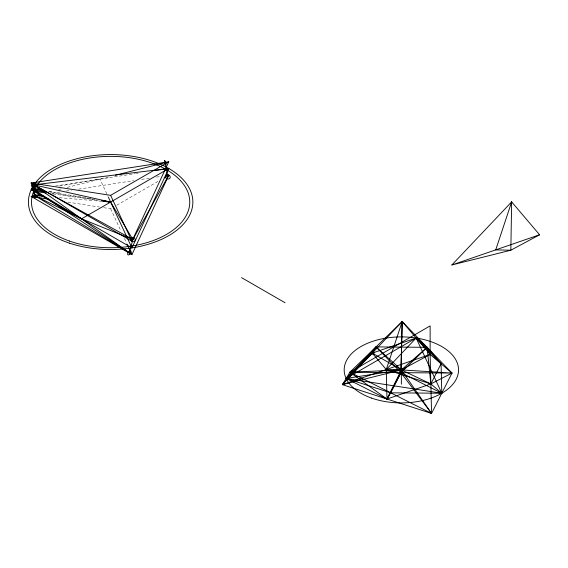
<?xml version="1.0" encoding="UTF-8"?>
<svg xmlns="http://www.w3.org/2000/svg" width="568" height="568" viewBox="0 0 568 568"><rect width="100%" height="100%" fill="white"/><g stroke="black" fill="none" stroke-linecap="round" stroke-linejoin="round"><path stroke-width="0.43" stroke-dasharray="2.84 2.13" d="M103.646 207.682L110.632 208.761L112.159 207.881M116.752 205.226L158.067 181.377M49.295 191.913L53.591 190.827M58.71 189.534L61.323 188.874M67.301 187.369L109.439 176.733M59.313 185.992L99.989 179.119L108.062 196.514M55.586 185.992L135.482 173.631M136.356 173.496L138.109 173.226M52.235 193.219L60.996 191.863M66.25 191.054L71.511 190.237M78.519 189.158L133.728 180.617M141.617 179.396L149.498 178.174M156.512 177.088L160.893 176.414M59.413 197.699L101.8 201.299M52.973 193.936L94.906 199.837M95.779 199.957L98.399 200.326M50.715 192.779L94.998 199.631M67.862 202.144L99.286 207.008M48.649 191.579L93.173 199.098M110.632 208.761L121.083 231.29M124.449 238.532L126.685 243.36"/><path stroke-width="0.85" d="M430.849 383.94L427.108 347.318L400.951 372.644L386.978 399.041L386.261 369.555L402.194 321.573L400.951 372.644L390.72 392.829L386.978 399.041L346.132 378.444L376.037 346.906L427.108 347.318L441.08 363.754L441.797 393.241L390.72 392.829L346.132 378.444L372.288 353.118L376.037 346.906L401.363 369.903L431.566 413.426L452.021 373.062L402.194 321.573L349.881 372.232L342.39 384.657L431.566 413.426L430.132 354.453L430.132 325.897L349.881 372.232L386.978 399.041L430.849 383.94L452.021 373.062L430.132 354.453L402.194 321.573L342.39 384.657L401.363 369.903L430.132 354.453L427.108 347.318L416.159 338.017L372.288 353.118L386.261 369.555L430.849 383.94L441.797 393.241L346.132 378.444L416.159 338.017L441.08 363.754L430.849 383.94L401.363 369.903L372.288 353.118M402.194 321.573L400.951 372.644L431.566 413.426L349.881 372.232L401.363 369.903L452.021 373.062L349.881 372.232M34.158 185.147L34.108 185.622L33.789 185.267M128.943 252.511L129.106 251.88L129.532 252.185M168.781 161.766L110.632 195.335L31.204 183.045L131.918 241.194L168.781 161.766L31.204 183.045L34.684 195.598L129.362 252.81L132.848 239.519L167.844 176.861L165.295 162.64L115.439 175.221M133.018 239.213L132.685 240.143M34.769 182.534L31.204 189.762L131.918 247.904L168.781 168.476L33.753 184.856L33.753 191.231L34.684 195.598L81.558 218.836L132.848 239.519L110.632 202.052L33.753 184.856L34.684 195.598L43.516 196.343M33.753 190.784L33.874 190.976M165.274 175.732L168.781 175.192L131.918 254.62L31.204 196.478L39.838 194.299M386.978 399.041L401.363 369.903L427.108 347.318M167.752 176.328L167.645 177.223M451.858 264.972L511.654 201.896L539.6 234.776L510.831 250.218L451.858 264.972L539.6 234.776M164.188 177.841L168.781 175.192M430.132 354.453L342.39 384.657L376.037 346.906L400.951 372.644L441.797 393.241L416.159 338.017L386.261 369.555L401.363 369.903L346.132 378.444M34.627 194.902L35.734 194.625L35.798 195.314M165.409 163.272L164.55 163.485L164.436 162.86M34.215 183.769L34.215 190.23L40.278 189.201M31.204 189.762L39.909 188.413M154.759 170.648L168.781 168.476L81.558 218.836L34.215 190.23L44.638 191.842M40.839 194.98L31.204 196.478L48.656 199.176M34.194 189.96L34.577 190.28M106.216 201.675L110.632 202.052L102.772 200.724M45.98 192.957L33.753 191.231L34.684 189.222L33.753 184.856L132.848 239.519M101.892 200.816L110.632 202.052L101.949 200.703M34.165 189.641L34.982 189.762L35.031 190.351M42.543 190.55L34.684 189.222L34.684 195.598M241.57 277.645L285.072 302.758M34.215 190.23L129.362 252.81M31.204 183.045L131.918 254.62L127.062 244.162M33.803 185.473L34.499 185.97L34.449 185.353M110.632 195.335L131.918 241.194M108.431 197.302L131.109 246.164M401.363 355.625L401.363 384.181M511.654 201.896L510.831 250.218L495.729 249.877L511.654 201.896M33.995 193.447C35.372 202.314 36.231 195.619 33.995 193.447M164.606 160.495C165.97 169.292 166.836 162.789 164.613 160.424M371.607 398.09A57.176 33.008 0 0 0 458.525 370.684A57.176 33.008 0 0 0 373.964 340.928A57.176 33.008 0 0 0 371.607 398.09M400.383 370.79A1.825 1.058 0 0 0 403.188 369.945A1.825 1.058 0 0 0 400.518 368.966A1.825 1.058 0 0 0 400.383 370.79M371.38 353.956A1.711 0.987 0 0 0 374 353.154A1.711 0.987 0 0 0 371.486 352.245A1.711 0.987 0 0 0 371.38 353.956M69.381 241.031A79.129 45.681 0 0 0 189.733 203.181A79.129 45.681 0 0 0 72.782 161.93A79.129 45.681 0 0 0 69.381 241.031M69.516 243.161A82.232 47.478 0 0 0 192.864 202.052A82.232 47.478 0 0 0 69.516 160.936A82.232 47.478 0 0 0 69.516 243.161M130.867 240.47A2.464 2.095 29.2 0 0 134.985 240.754A2.464 2.095 29.2 0 0 132.692 237.339A2.464 2.095 29.2 0 0 130.867 240.47M129.497 254.471A2.464 1.25 -54.6 0 0 130.817 250.815A2.464 1.25 -54.6 0 0 127.779 253.143A2.464 1.25 -54.6 0 0 129.497 254.471M33.888 186.517A2.464 1.25 -54.6 0 0 35.202 182.861A2.464 1.25 -54.6 0 0 32.17 185.196A2.464 1.25 -54.6 0 0 33.888 186.517M165.863 177.812A2.464 2.095 29.2 0 0 169.981 178.096A2.464 2.095 29.2 0 0 167.688 174.681A2.464 2.095 29.2 0 0 165.863 177.812"/></g></svg>
